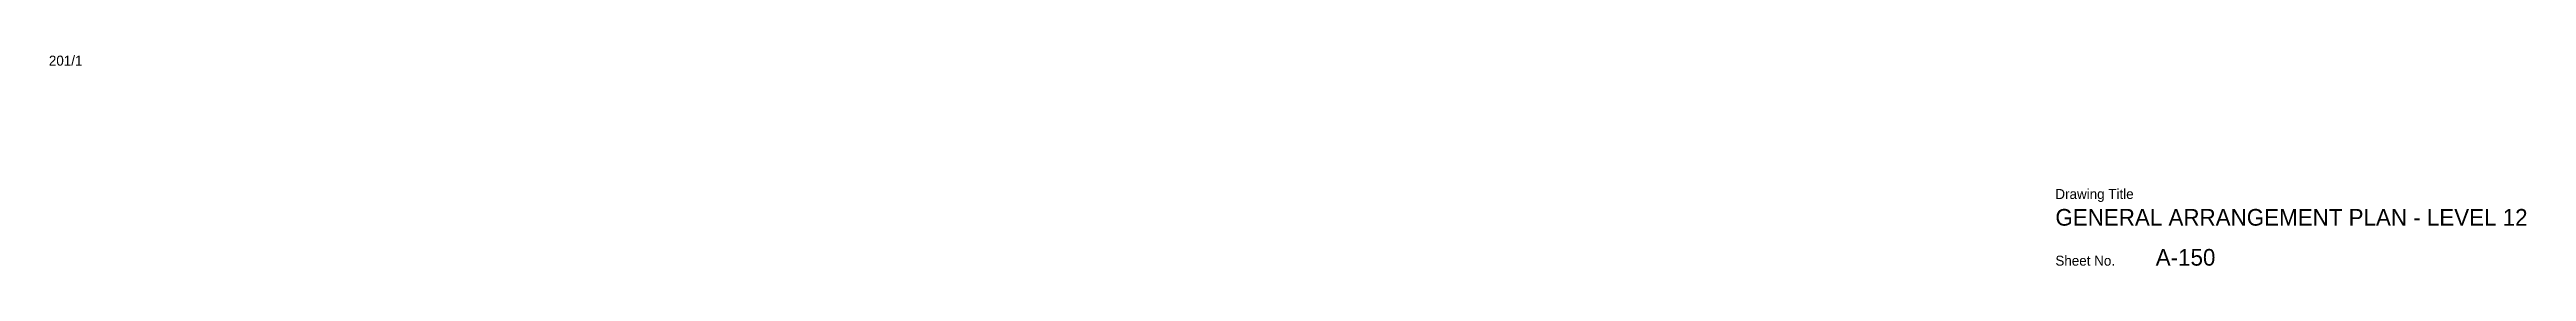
# Paper-space layout 'Sheet' of a CAD drawing. Header units: metres. Extents: x 100 to 841, y 40 to 103.
import ezdxf

# ---------------------------------------------------------------- set-up
doc = ezdxf.new("R2010")
doc.units = ezdxf.units.M
doc.layers.get('0').update_dxf_attribs({"lineweight": 0, "plot": 0})

psp = doc.layouts.new('Sheet')

# ---------------------------------------------------------------- texts
for s, height, p in [('201/1', 3, (100, 100)), ('Drawing Title', 3, (700, 60)), ('GENERAL ARRANGEMENT PLAN - LEVEL 12', 5, (700, 52)), ('A-150', 5, (730, 40)), ('Sheet No.', 3, (700, 40))]:
    psp.add_text(s, height=height).set_placement(p)

doc.saveas('drawing.dxf')
